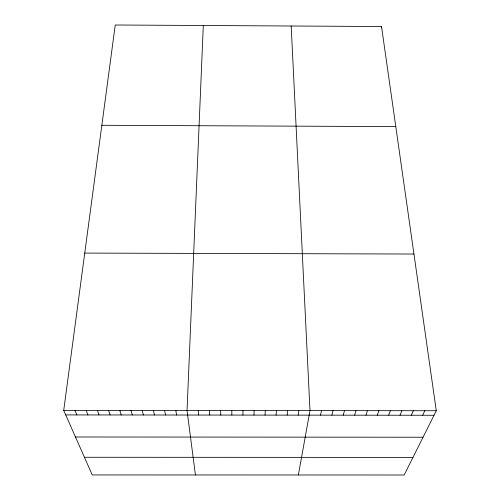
<?xml version="1.0" encoding="UTF-8"?>
<svg xmlns="http://www.w3.org/2000/svg" width="500" height="500" viewBox="0 0 500 500"><rect width="100%" height="100%" fill="white"/><g stroke="black" fill="none" stroke-linecap="round" stroke-linejoin="round"><path stroke-width="0.75" d="M242.919 415.087L242.975 410.544M253.969 415.094L254.15 410.556M203.312 25.5L187.037 410.487L195.425 474.956M265.019 415.106L265.325 410.562M276.056 415.119L276.494 410.575M287.1 415.125L287.663 410.588M63.719 410.369L115.25 25L381.525 26.513L436.281 410.731L404.162 475L92.219 474.938L63.719 410.369L436.281 410.731M298.137 415.138L298.825 410.6M298.369 474.981L309.988 410.606L291.188 26M381.262 27.938L381.525 26.513M320.538 415.156L321.488 410.619M331.9 415.169L332.981 410.631M343.256 415.181L344.469 410.644M354.613 415.188L355.956 410.656M365.962 415.2L367.444 410.662M377.312 415.213L378.925 410.675M388.663 415.219L390.4 410.688M400.006 415.231L401.875 410.7M411.344 415.244L413.344 410.712M422.681 415.25L424.812 410.719M84.425 457.275L412.956 457.413M65.731 414.919L434.012 415.262M75.475 436.994L423.044 437.225M84.75 253.081L413.95 254.037M101.838 125.288L395.788 126.6M74.95 410.375L76.831 414.931M86.169 410.387L87.925 414.944M97.394 410.4L99.012 414.95M108.606 410.412L110.1 414.963M119.819 410.419L121.188 414.975M131.031 410.431L132.269 414.981M142.238 410.444L143.344 414.994M153.444 410.456L154.425 415.006M164.644 410.469L165.494 415.012M175.844 410.475L176.562 415.025M198.231 410.5L198.694 415.044M209.425 410.513L209.756 415.056M220.606 410.519L220.812 415.062M231.794 410.531L231.869 415.075"/></g></svg>
